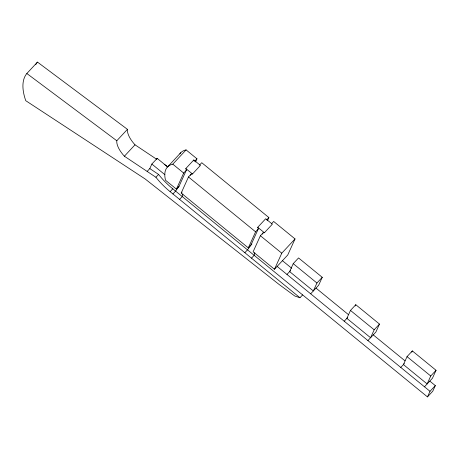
<?xml version="1.0" encoding="UTF-8"?>
<svg xmlns="http://www.w3.org/2000/svg" width="459" height="459" viewBox="0 0 459 459"><rect width="100%" height="100%" fill="white"/><g stroke="black" fill="none" stroke-linecap="round" stroke-linejoin="round"><path stroke-width="0.69" d="M182.883 194.002L182.24 196.55L179.584 199.401M254.797 252.76L254.154 255.302L251.498 258.153M147.155 171.425L149.806 168.573L151.86 164.052L157.167 158.344L167.501 166.789M156.582 159.634L157.167 158.344M195.505 162.004L196.963 158.791L186.079 149.898L172.802 164.173A45.102 19.76 42.9 0 0 165.515 180.238L176.399 189.125L183.686 173.06L186.343 170.209L185.815 168.545L193.784 159.979L200.44 165.418L192.476 173.984L191.133 174.122L188.477 176.979L181.19 193.044L248.308 247.883L251.928 243.987M172.928 193.962L175.579 191.105L179.05 186.274L186.343 170.209M190.554 175.407L191.133 174.122M248.308 247.883L255.594 231.818L258.251 228.961L257.728 227.297L265.692 218.736L272.353 224.176L264.39 232.736L263.047 232.879L260.391 235.731L253.104 251.796L274.476 269.261L287.753 254.992L295.039 238.927L273.667 221.462L271.453 223.843M258.251 228.961L250.964 245.026L247.493 249.862L244.836 252.714M267.413 220.756L268.871 217.543L201.753 162.71L199.545 165.085M262.462 234.165L263.047 232.879M274.476 269.261L281.769 253.196L295.039 238.927M293.232 263.65L289.629 271.596L313.331 290.96L316.934 283.019L322.247 277.311L298.539 257.941L293.232 263.65L316.934 283.019M322.247 277.311L318.644 285.251L310.674 293.812M350.475 310.422L346.872 318.362L370.574 337.732L374.177 329.786L379.49 324.083L355.788 304.713L350.475 310.422L374.177 329.786M355.232 305.935L355.788 304.713M379.49 324.083L375.887 332.023L367.923 340.584M407.035 356.637L403.432 364.578L427.14 383.942L430.737 376.001L436.05 370.293L412.348 350.928L407.035 356.637L430.737 376.001M411.792 352.151L412.348 350.928M436.05 370.293L432.447 378.233L424.483 386.799M149.806 168.573L158.567 174.426A42.262 18.515 42.9 0 0 172.779 188.815L427.467 396.903L430.003 391.309L435.316 385.6L429.79 381.09M435.316 385.6L432.774 391.194L427.467 396.903M302.619 294.902L299.962 297.753L294.816 296.021L279.175 284.523L145.096 178.93L25.761 100.693A76.762 33.627 42.9 0 1 26.846 73.509L37.466 62.097L127.43 129.335A20.724 9.077 42.9 0 0 135.009 144.809L156.605 159.233M299.962 297.753L170.123 191.667A42.262 18.515 42.9 0 1 155.917 177.277L124.389 156.221A20.724 9.077 42.9 0 1 116.81 140.752L127.43 129.335M124.389 156.221L135.009 144.809M155.917 177.277L158.567 174.426M167.455 167.036L180.731 152.761M194.748 161.166L196.963 158.791M170.123 191.667L172.779 188.815M176.399 189.125L179.05 186.274M181.19 193.044L182.074 192.091M266.662 219.924L268.871 217.543M286.973 274.448L290.513 270.644M344.221 321.22L347.761 317.416M400.782 367.429L404.322 363.626M164.196 164.299L166.537 165.86A42.262 18.515 42.9 0 0 167.214 166.715M26.846 73.509L116.81 140.752M185.815 168.545L192.476 173.984M257.728 227.297L264.39 232.736M172.802 164.173L183.686 173.06M188.477 176.979L255.594 231.818M260.391 235.731L281.769 253.196M282.446 260.701L291.735 268.291M315.987 288.103L348.427 314.61M373.23 334.875L404.993 360.826M151.86 164.052L164.907 174.718M277.133 266.409L430.003 391.309M193.784 159.979L194.128 161.092M35.722 64.719A76.762 33.627 42.9 0 1 37.466 62.097M179.825 153.908A45.102 19.76 42.9 0 1 186.079 149.898"/></g></svg>
